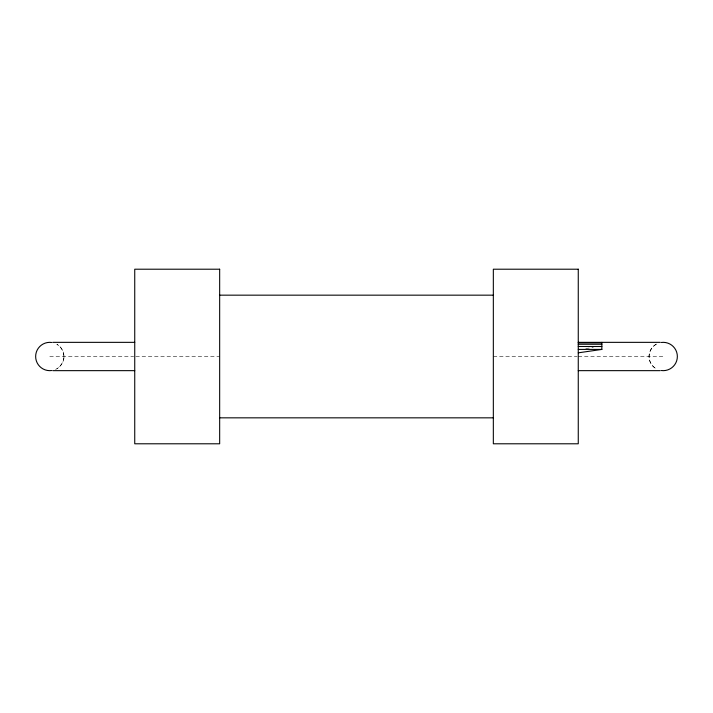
<?xml version="1.0" encoding="UTF-8"?>
<svg xmlns="http://www.w3.org/2000/svg" width="713" height="713" viewBox="0 0 713 713"><rect width="100%" height="100%" fill="white"/><g stroke="black" fill="none" stroke-linecap="round" stroke-linejoin="round"><path stroke-width="0.53" stroke-dasharray="3.56 2.67" d="M63.956 356.732C64.411 360.52 60.07 368.621 54.322 369.815M656.12 344.245C646.727 350.074 646.718 362.926 656.12 368.755A14.153 14.153 0 0 1 656.12 344.245L658.678 343.185M585.774 348.488L593.278 347.561M49.803 356.5L133.634 356.5M135.835 356.5L219.666 356.5M493.334 356.5L577.165 356.5M578.261 356.5L663.197 356.5M63.956 356.5C63.876 351.518 61.158 346.803 56.88 344.245A14.153 14.153 0 0 1 56.88 368.755"/><path stroke-width="1.07" d="M578.261 352.837L601.852 349.423L601.852 342.347M219.666 295.164L493.334 295.164M52.726 342.347L134.739 342.347M578.261 342.347L660.274 342.347M578.261 342.828L601.852 342.828M578.261 344.245L601.852 344.245M578.261 346.491L601.852 346.491M578.261 349.423L601.852 349.423M52.726 370.653L134.739 370.653M578.261 370.653L660.274 370.653M219.666 417.836L493.334 417.836M51.657 370.537A14.153 14.153 0 0 1 35.65 356.5A14.153 14.153 0 0 1 51.657 342.463M661.343 342.463A14.153 14.153 0 0 1 677.35 356.5A14.153 14.153 0 0 1 661.343 370.537M219.666 269.211L134.739 269.211L134.739 443.789L219.666 443.789L219.666 269.211M578.261 269.211L493.334 269.211L493.334 443.789L578.261 443.789L578.261 269.211"/></g></svg>
